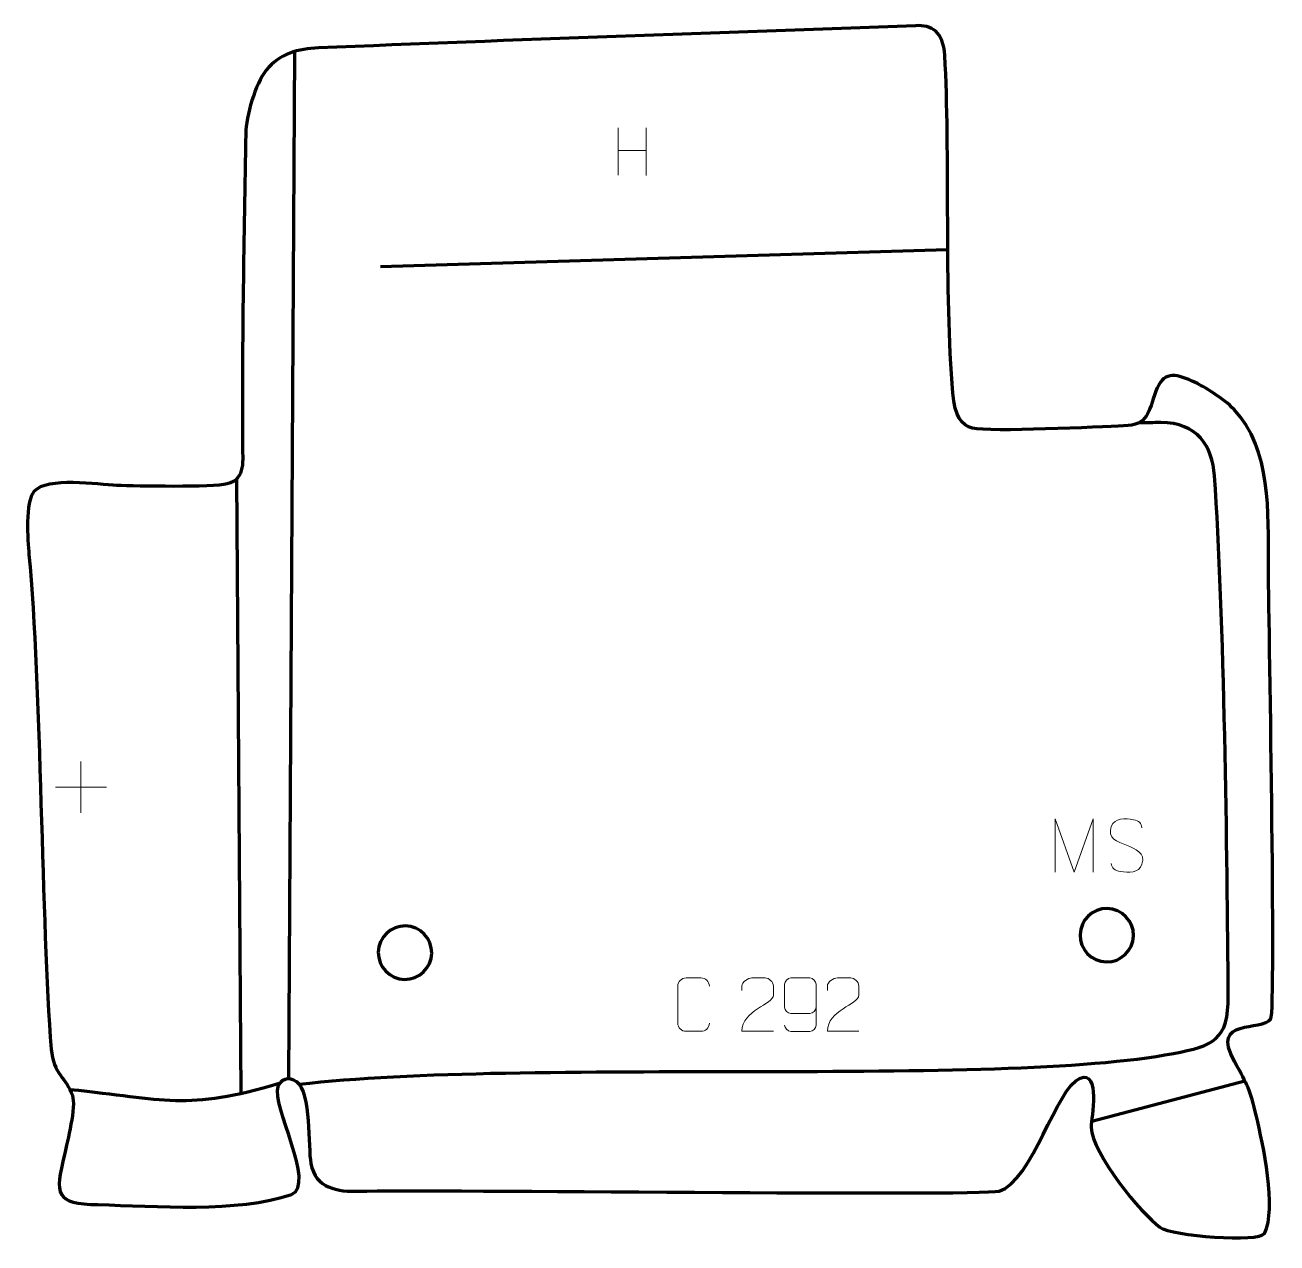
# Model space of a CAD drawing. Header units: millimetres. Extents: x -504 to 82, y 72 to 642.
import ezdxf

# ---------------------------------------------------------------- set-up
doc = ezdxf.new("R2010")
doc.units = ezdxf.units.MM
doc.header["$MEASUREMENT"] = 0
doc.layers.add('layer 2', color=7, linetype='Continuous')
doc.layers.add('layer 3', color=7, linetype='Continuous')

msp = doc.modelspace()

# ---------------------------------------------------------------- linework, layer by layer
at = {"layer": 'layer 2', "color": 140, "lineweight": 158}
for points in [[(-377.589, 629.3037), (-377.589, 629.3037), (-380.3387, 148.6668), (-380.3387, 148.6668)], [(-71.9703, 536.6435), (-71.9703, 536.6435), (-337.3505, 528.6458), (-337.3505, 528.6458)], [(-404.7024, 429.3674), (-404.7024, 429.3674), (-402.6773, 141.7829), (-402.6773, 141.7829)], [(-482.7344, 143.6396), (-438.0644, 139.1153), (-428.4616, 133.4678), (-384.2896, 146.6461)], [(-4.3126, 128.8385), (-4.3126, 128.8385), (67.4325, 147.6021), (67.4325, 147.6021)]]:
    msp.add_open_spline(points, degree=3, dxfattribs=at)
msp.add_open_spline([(-375.3599, 146.0405), (-270.9224, 158.3846), (-47.8176, 144.7821), (33.9022, 160.4679), (33.9022, 160.4679), (52.7324, 164.0822), (59.7016, 166.4381), (59.5882, 187.5835), (59.5882, 187.5835), (59.243, 251.9161), (57.6944, 366.5959), (53.1516, 430.7514), (53.1516, 430.7514), (52.1526, 444.8603), (45.0801, 455.7056), (28.047, 455.7282), (28.047, 455.7282), (24.5543, 455.7329), (21.0088, 455.5752), (17.5053, 455.5238)], degree=3, knots=[0, 0, 0, 0, 0.16666667, 0.16666667, 0.16666667, 0.16666667, 0.33333333, 0.33333333, 0.33333333, 0.33333333, 0.5, 0.5, 0.5, 0.5, 0.66666667, 0.66666667, 0.66666667, 0.66666667, 1, 1, 1, 1], dxfattribs=at)
at = {"layer": 'layer 3', "color": 242, "lineweight": 158}
msp.add_open_spline([(-400.3847, 590.9748), (-400.2305, 599.3359), (-396.05, 614.0499), (-390.8056, 620.6623), (-390.8056, 620.6623), (-384.6119, 628.4718), (-375.683, 630.6597), (-366.3641, 631.0596), (-366.3641, 631.0596), (-275.2865, 634.9682), (-178.7296, 637.8621), (-86.8425, 641.4859), (-86.8425, 641.4859), (-79.1321, 641.79), (-73.7939, 638.9236), (-73.1134, 627.5095), (-73.1134, 627.5095), (-70.4749, 583.2528), (-73.3801, 516.6019), (-69.2885, 469.5264), (-69.2885, 469.5264), (-68.3381, 458.5917), (-65.3427, 454.4926), (-60.079, 453.1478), (-60.079, 453.1478), (-52.0229, 451.0894), (-0.5048, 453.754), (10.6352, 454.162), (10.6352, 454.162), (22.393, 454.5925), (22.0282, 460.5126), (25.7035, 470.3932), (25.7035, 470.3932), (29.1354, 479.6195), (34.3213, 478.8773), (42.6571, 475.1534), (42.6571, 475.1534), (49.0952, 472.2773), (57.2907, 466.9233), (62.3234, 461.9208), (62.3234, 461.9208), (79.8883, 443.4534), (78.3917, 413.0654), (78.3987, 389.3536), (78.3987, 389.3536), (78.4751, 370.9817), (82.1296, 180.6028), (79.5337, 176.681), (79.5337, 176.681), (75.4456, 170.5048), (51.0102, 177.4935), (62.5309, 156.6913), (62.5309, 156.6913), (68.9872, 145.0334), (69.6373, 144.0432), (72.8191, 130.9842), (72.8191, 130.9842), (75.8218, 118.5393), (82.4141, 87.5079), (76.5863, 76.2631), (76.5863, 76.2631), (74.2539, 71.7629), (32.9923, 75.1176), (27.5961, 79.107), (27.5961, 79.107), (19.0164, 85.4498), (-4.1959, 113.3772), (-4.5669, 125.9546), (-4.5669, 125.9546), (-4.4657, 130.3327), (-0.1268, 152.6216), (-9.6619, 148.9436), (-9.6619, 148.9436), (-21.1118, 144.527), (-32.0002, 100.4858), (-47.6736, 95.9948), (-47.6736, 95.9948), (-59.298, 93.7225), (-316.3705, 96.924), (-347.1557, 95.9783), (-347.1557, 95.9783), (-357.4568, 95.6619), (-367.7312, 97.2599), (-369.8926, 108.9495), (-369.8926, 108.9495), (-371.3114, 116.6224), (-369.7935, 142.2654), (-376.5809, 147.2663), (-376.5809, 147.2663), (-380.4409, 150.1106), (-383.9682, 148.2545), (-385.2087, 144.9883), (-385.2087, 144.9883), (-388.5276, 136.2486), (-367.2055, 99.1798), (-378.962, 94.4483), (-378.962, 94.4483), (-404.2705, 85.8255), (-442.6192, 89.0129), (-469.5815, 89.6941), (-469.5815, 89.6941), (-489.6575, 90.2015), (-489.8072, 94.1949), (-485.2684, 113.2107), (-485.2684, 113.2107), (-483.8527, 119.3275), (-479.7421, 135.4019), (-481.5555, 140.8691), (-481.5555, 140.8691), (-484.0989, 148.5363), (-490.5884, 150.9542), (-491.4813, 162.4195), (-491.4813, 162.4195), (-496.0771, 221.4303), (-496.1535, 332.6229), (-501.8915, 394.0461), (-501.8915, 394.0461), (-502.5082, 400.6478), (-503.7185, 418.6981), (-499.5628, 423.4519), (-499.5628, 423.4519), (-493.4932, 430.3951), (-469.5016, 426.788), (-460.6668, 426.3025), (-460.6668, 426.3025), (-451.7217, 425.9371), (-415.6788, 425.3028), (-409.0075, 427.0565), (-409.0075, 427.0565), (-400.2564, 429.3568), (-401.9144, 438.306), (-401.9452, 445.9095), (-401.9452, 445.9095), (-402.1408, 494.1909), (-401.26, 542.694), (-400.3847, 590.9748)], degree=3, knots=[0, 0, 0, 0, 0.02857143, 0.02857143, 0.02857143, 0.02857143, 0.05714286, 0.05714286, 0.05714286, 0.05714286, 0.08571429, 0.08571429, 0.08571429, 0.08571429, 0.11428571, 0.11428571, 0.11428571, 0.11428571, 0.14285714, 0.14285714, 0.14285714, 0.14285714, 0.17142857, 0.17142857, 0.17142857, 0.17142857, 0.2, 0.2, 0.2, 0.2, 0.22857143, 0.22857143, 0.22857143, 0.22857143, 0.25714286, 0.25714286, 0.25714286, 0.25714286, 0.28571429, 0.28571429, 0.28571429, 0.28571429, 0.31428571, 0.31428571, 0.31428571, 0.31428571, 0.34285714, 0.34285714, 0.34285714, 0.34285714, 0.37142857, 0.37142857, 0.37142857, 0.37142857, 0.4, 0.4, 0.4, 0.4, 0.42857143, 0.42857143, 0.42857143, 0.42857143, 0.45714286, 0.45714286, 0.45714286, 0.45714286, 0.48571429, 0.48571429, 0.48571429, 0.48571429, 0.51428571, 0.51428571, 0.51428571, 0.51428571, 0.54285714, 0.54285714, 0.54285714, 0.54285714, 0.57142857, 0.57142857, 0.57142857, 0.57142857, 0.6, 0.6, 0.6, 0.6, 0.62857143, 0.62857143, 0.62857143, 0.62857143, 0.65714286, 0.65714286, 0.65714286, 0.65714286, 0.68571429, 0.68571429, 0.68571429, 0.68571429, 0.71428571, 0.71428571, 0.71428571, 0.71428571, 0.74285714, 0.74285714, 0.74285714, 0.74285714, 0.77142857, 0.77142857, 0.77142857, 0.77142857, 0.8, 0.8, 0.8, 0.8, 0.82857143, 0.82857143, 0.82857143, 0.82857143, 0.85714286, 0.85714286, 0.85714286, 0.85714286, 0.88571429, 0.88571429, 0.88571429, 0.88571429, 0.91428571, 0.91428571, 0.91428571, 0.91428571, 0.94285714, 0.94285714, 0.94285714, 0.94285714, 1, 1, 1, 1], dxfattribs=at)
at = {"layer": 'layer 3', "color": 250, "lineweight": 9}
for points in [[(-226.0504, 593.7142), (-226.0504, 593.7142), (-226.0504, 571.5215), (-226.0504, 571.5215)], [(-212.9347, 593.7142), (-212.9347, 593.7142), (-212.9347, 571.3639), (-212.9347, 571.3639)], [(-226.0329, 583.0718), (-226.0329, 583.0718), (-212.9347, 583.0718), (-212.9347, 583.0718)], [(-477.5183, 297.0939), (-477.5183, 297.0939), (-477.5183, 273.116), (-477.5183, 273.116)], [(-489.5072, 285.1049), (-489.5072, 285.1049), (-465.5293, 285.1049), (-465.5293, 285.1049)]]:
    msp.add_open_spline(points, degree=3, dxfattribs=at)
for points, knots in [([(-21.3834, 245.284), (-21.3834, 245.284), (-21.3834, 270.2419), (-21.3834, 270.2419), (-21.3834, 270.2419), (-21.3834, 270.2419), (-12.4583, 245.284), (-12.4583, 245.284), (-12.4583, 245.284), (-12.4583, 245.284), (-3.6984, 270.2414), (-3.6984, 270.2414), (-3.6984, 270.2414), (-3.6984, 270.2414), (-3.6984, 245.284), (-3.6984, 245.284)], [0, 0, 0, 0, 0.2, 0.2, 0.2, 0.2, 0.4, 0.4, 0.4, 0.4, 0.6, 0.6, 0.6, 0.6, 1, 1, 1, 1]), ([(12.0088, 257.9339), (7.7605, 259.4043), (2.8524, 261.2001), (4.8575, 266.7204), (4.8575, 266.7204), (6.361, 270.8603), (11.5746, 270.4718), (15.1782, 269.8707), (15.1782, 269.8707), (18.0388, 269.3935), (18.9035, 268.1803), (19.2141, 266.0962)], [0, 0, 0, 0, 0.25, 0.25, 0.25, 0.25, 0.5, 0.5, 0.5, 0.5, 1, 1, 1, 1]), ([(12.0088, 257.9338), (16.0274, 256.2871), (21.0569, 254.3988), (19.2229, 249.0385), (19.2229, 249.0385), (17.7631, 244.7721), (12.8523, 245.0288), (9.1262, 245.5835), (9.1262, 245.5835), (6.3762, 245.9933), (5.1553, 247.2068), (4.7773, 249.319)], [0, 0, 0, 0, 0.25, 0.25, 0.25, 0.25, 0.5, 0.5, 0.5, 0.5, 1, 1, 1, 1]), ([(-183.3007, 174.645), (-183.4405, 172.3216), (-185.1177, 170.842), (-187.2654, 170.8312), (-187.2654, 170.8312), (-189.5973, 170.8316), (-191.9292, 170.8316), (-194.2607, 170.8312), (-194.2607, 170.8312), (-196.1857, 170.7258), (-198.1578, 172.6103), (-198.1466, 174.6276), (-198.1466, 174.6276), (-198.1462, 180.3977), (-198.1462, 186.1674), (-198.1466, 191.9367), (-198.1466, 191.9367), (-198.1424, 194.0748), (-196.3957, 195.794), (-194.2433, 195.7805), (-194.2433, 195.7805), (-191.9176, 195.7805), (-189.5915, 195.7805), (-187.2654, 195.7805), (-187.2654, 195.7805), (-185.3188, 195.816), (-183.3274, 194.3245), (-183.3007, 191.8869)], [0, 0, 0, 0, 0.125, 0.125, 0.125, 0.125, 0.25, 0.25, 0.25, 0.25, 0.375, 0.375, 0.375, 0.375, 0.5, 0.5, 0.5, 0.5, 0.625, 0.625, 0.625, 0.625, 0.75, 0.75, 0.75, 0.75, 1, 1, 1, 1]), ([(-153.3523, 170.8169), (-158.2667, 170.8172), (-163.1811, 170.8172), (-168.0952, 170.8169), (-168.0952, 170.8169), (-168.0952, 180.7492), (-153.4442, 183.3904), (-153.3523, 187.7007), (-153.3523, 187.7007), (-153.3526, 189.1248), (-153.3526, 190.5485), (-153.3523, 191.9718), (-153.3523, 191.9718), (-153.3692, 194.0489), (-155.492, 195.7737), (-157.163, 195.791), (-157.163, 195.791), (-159.2362, 195.7906), (-161.3091, 195.7906), (-163.3815, 195.791), (-163.3815, 195.791), (-165.2036, 195.8075), (-168.0283, 194.0154), (-168.0952, 191.9218), (-168.0952, 191.9218), (-168.0952, 191.9218), (-168.0952, 189.867), (-168.0952, 189.867)], [0, 0, 0, 0, 0.125, 0.125, 0.125, 0.125, 0.25, 0.25, 0.25, 0.25, 0.375, 0.375, 0.375, 0.375, 0.5, 0.5, 0.5, 0.5, 0.625, 0.625, 0.625, 0.625, 0.75, 0.75, 0.75, 0.75, 1, 1, 1, 1]), ([(-148.1536, 173.7633), (-148.1295, 172.4238), (-146.7733, 170.7705), (-145.2014, 170.8049), (-145.2014, 170.8049), (-142.2166, 170.8052), (-139.2314, 170.8052), (-136.246, 170.8049), (-136.246, 170.8049), (-135.0269, 170.7899), (-133.2987, 172.2275), (-133.2937, 173.7633), (-133.2937, 173.7633), (-133.294, 180.1237), (-133.294, 186.4845), (-133.2937, 192.8453), (-133.2937, 192.8453), (-133.2984, 194.0082), (-135.0269, 195.7793), (-136.246, 195.8037), (-136.246, 195.8037), (-139.2314, 195.8034), (-142.2166, 195.8034), (-145.2014, 195.8037), (-145.2014, 195.8037), (-146.4795, 195.7599), (-148.1492, 194.1454), (-148.1536, 192.8453), (-148.1536, 192.8453), (-148.1536, 189.2619), (-148.1536, 185.6789), (-148.1536, 182.0961), (-148.1536, 182.0961), (-148.1151, 180.6179), (-146.5324, 179.185), (-145.2014, 179.1871), (-145.2014, 179.1871), (-142.2166, 179.1868), (-139.2314, 179.1868), (-136.246, 179.1871), (-136.246, 179.1871), (-134.9165, 179.1821), (-133.2735, 180.6893), (-133.3152, 182.1179)], [0, 0, 0, 0, 0.08333333, 0.08333333, 0.08333333, 0.08333333, 0.16666667, 0.16666667, 0.16666667, 0.16666667, 0.25, 0.25, 0.25, 0.25, 0.33333333, 0.33333333, 0.33333333, 0.33333333, 0.41666667, 0.41666667, 0.41666667, 0.41666667, 0.5, 0.5, 0.5, 0.5, 0.58333333, 0.58333333, 0.58333333, 0.58333333, 0.66666667, 0.66666667, 0.66666667, 0.66666667, 0.75, 0.75, 0.75, 0.75, 0.83333333, 0.83333333, 0.83333333, 0.83333333, 1, 1, 1, 1]), ([(-113.3523, 170.8169), (-118.2667, 170.8172), (-123.1811, 170.8172), (-128.0952, 170.8169), (-128.0952, 170.8169), (-128.0952, 180.7492), (-113.4442, 183.3904), (-113.3523, 187.7007), (-113.3523, 187.7007), (-113.3526, 189.1248), (-113.3526, 190.5485), (-113.3523, 191.9718), (-113.3523, 191.9718), (-113.3692, 194.0489), (-115.492, 195.7737), (-117.163, 195.791), (-117.163, 195.791), (-119.2362, 195.7906), (-121.3091, 195.7906), (-123.3815, 195.791), (-123.3815, 195.791), (-125.2036, 195.8075), (-128.0283, 194.0154), (-128.0952, 191.9218), (-128.0952, 191.9218), (-128.0952, 191.9218), (-128.0952, 189.867), (-128.0952, 189.867)], [0, 0, 0, 0, 0.125, 0.125, 0.125, 0.125, 0.25, 0.25, 0.25, 0.25, 0.375, 0.375, 0.375, 0.375, 0.5, 0.5, 0.5, 0.5, 0.625, 0.625, 0.625, 0.625, 0.75, 0.75, 0.75, 0.75, 1, 1, 1, 1])]:
    msp.add_open_spline(points, degree=3, knots=knots, dxfattribs=at)
at = {"layer": 'layer 3', "color": 250, "lineweight": 200}
for points in [[(2.5067, 203.2895), (-4.3957, 203.413), (-9.8912, 209.1087), (-9.7677, 216.0111), (-9.7677, 216.0111), (-9.6442, 222.9135), (-3.9485, 228.409), (2.954, 228.2855), (2.954, 228.2855), (9.8564, 228.1619), (15.3518, 222.4662), (15.2283, 215.5638), (15.2283, 215.5638), (15.1048, 208.6614), (9.4092, 203.1659), (2.5067, 203.2895)], [(-326.0398, 195.1428), (-332.9423, 195.2663), (-338.4377, 200.9621), (-338.3142, 207.8645), (-338.3142, 207.8645), (-338.1907, 214.7669), (-332.495, 220.2623), (-325.5926, 220.1388), (-325.5926, 220.1388), (-318.6901, 220.0153), (-313.1947, 214.3196), (-313.3182, 207.4172), (-313.3182, 207.4172), (-313.4417, 200.5148), (-319.1373, 195.0193), (-326.0398, 195.1428)]]:
    msp.add_open_spline(points, degree=3, knots=[0, 0, 0, 0, 0.2, 0.2, 0.2, 0.2, 0.4, 0.4, 0.4, 0.4, 0.6, 0.6, 0.6, 0.6, 1, 1, 1, 1], dxfattribs=at)

doc.saveas('drawing.dxf')
